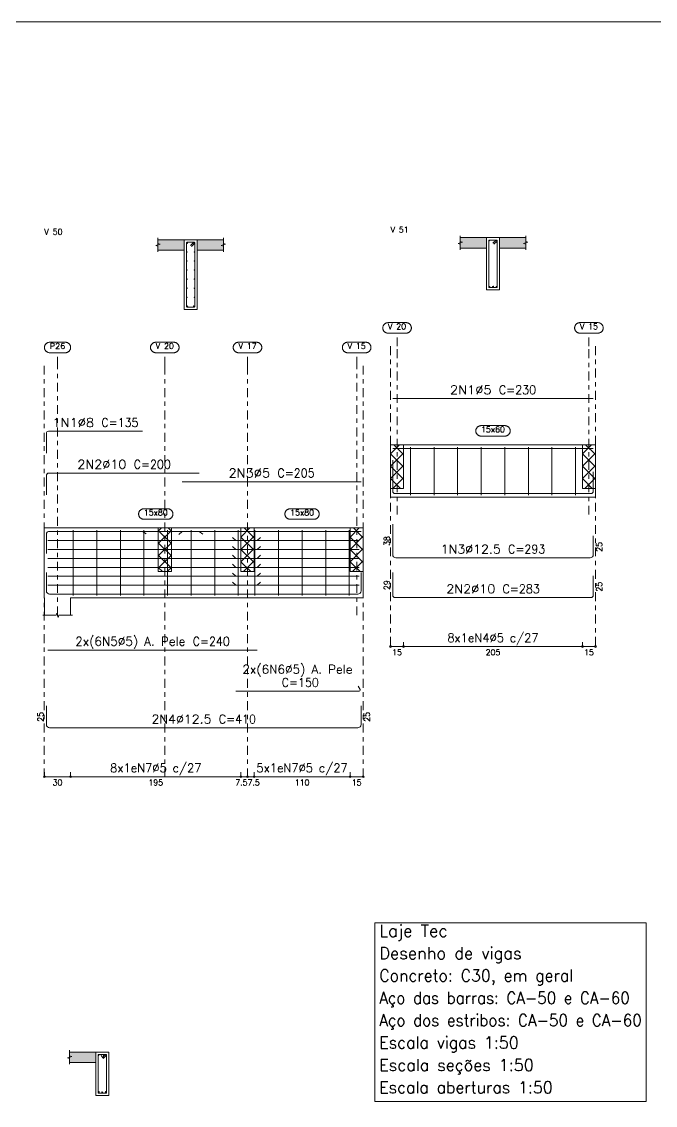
# Model space of a CAD drawing. Header units: millimetres. Extents: x 0 to 84, y 0 to 59.4.
# Drawn here: x 24.4 to 38.91, y 34.57 to 59.4 of the extents above; entities that cross this region are included whole.
import ezdxf
from ezdxf.enums import TextEntityAlignment as Align

# ---------------------------------------------------------------- set-up
doc = ezdxf.new("R2010")
doc.units = ezdxf.units.MM
doc.linetypes.add('CYPE_RAYAPUNTO', pattern=[0.4125, 0.2025, -0.105, 0, -0.105])
for name, color, linetype, lineweight in [('ARM_LONGITUDINAL_Ø10', 103, 'Continuous', 9), ('ARM_LONGITUDINAL_Ø12_5', 51, 'Continuous', 9), ('ARM_LONGITUDINAL_Ø25', 20, 'Continuous', 9), ('ARM_LONGITUDINAL_Ø5', 151, 'Continuous', 9), ('ARM_LONGITUDINAL_Ø6_3', 32, 'Continuous', 9), ('ARM_LONGITUDINAL_Ø8', 32, 'Continuous', 9), ('ARM_TRANSVERSAL_Ø5', 151, 'Continuous', 9), ('ELE_ARM_TRANS_TXT_EST', 3, 'Continuous', 9), ('ELE_CONT_NOS', 122, 'Continuous', 9), ('ELE_CONT_VIG_CONCRETO', 2, 'Continuous', 9), ('ELE_COT_COT_ANCORAGENS', 3, 'Continuous', 0), ('ELE_COT_COT_EST', 3, 'Continuous', 0), ('ELE_COT_COT_LIN_APOIOS', 2, 'CYPE_RAYAPUNTO', 0), ('ELE_COT_TEXTOS_ESTRIBOS', 122, 'Continuous', 0), ('ELE_REF_COT_LIN_AUX_COTA', 2, 'CYPE_RAYAPUNTO', 9), ('ELE_REF_NOME_PORTICO', 3, 'Continuous', 9), ('ELE_REF_REF_NOME', 3, 'Continuous', 9), ('ELE_REF_REF_REFERENCIA', 3, 'Continuous', 9), ('ELE_REF_TEXTO_REF_NOME', 3, 'Continuous', 9), ('ELE_REF_TEXTO_REF_REFERENCIA', 3, 'Continuous', 9), ('POR_ARM_LONG_ARM_TEXTOS', 3, 'Continuous', 9), ('POR_ARM_LONG_TXT_COMP', 3, 'Continuous', 9), ('QUAD_BORDA', 1, 'Continuous', 20), ('QUAD_LIMITES', 2, 'Continuous', 0), ('SEC_CONT_LAJES_CORTE', 8, 'Continuous', 9), ('SEC_CONT_VIG_CONCRETO_CORTE', 2, 'Continuous', 9), ('TAB_MED_LINHAS', 1, 'Continuous', 9), ('TAB_MED_TEXTOS', 1, 'Continuous', 9)]:
    doc.layers.add(name, color=color, linetype=linetype, lineweight=lineweight)
doc.styles.add('CYPETXT', font='', dxfattribs={"height": 0.2})
doc.styles.get('CYPETXT').set_extended_font_data('romans')

msp = doc.modelspace()

# ---------------------------------------------------------------- hatches: boundary and pattern name
at = {"layer": 'SEC_CONT_LAJES_CORTE', "true_color": 0xdad7d3}
for points in [[(27.517, 54.403), (28.117, 54.403), (28.117, 54.163), (27.517, 54.163)], [(29.017, 54.403), (28.417, 54.403), (28.417, 54.163), (29.017, 54.163)], [(34.442, 54.451), (35.042, 54.451), (35.042, 54.211), (34.442, 54.211)], [(35.942, 54.451), (35.342, 54.451), (35.342, 54.211), (35.942, 54.211)], [(25.494, 35.547), (26.094, 35.547), (26.094, 35.787), (25.494, 35.787)]]:
    msp.add_hatch(color=254, dxfattribs=at).paths.add_polyline_path(points, flags=0)

# ---------------------------------------------------------------- linework, layer by layer
at = {"layer": 'ARM_LONGITUDINAL_Ø10'}
msp.add_line((28.464, 47.715), (28.544, 47.655), dxfattribs=at)
for points in [[(24.964, 48.555), (24.964, 48.995), (24.968, 49.018), (24.981, 49.037), (25.001, 49.05), (25.024, 49.055), (28.464, 49.055)], [(37.489, 49.084), (37.489, 48.644), (37.484, 48.621), (37.471, 48.602), (37.452, 48.589), (37.429, 48.584), (32.955, 48.584), (32.932, 48.589), (32.913, 48.602), (32.9, 48.621), (32.895, 48.644), (32.895, 49.158)], [(24.964, 47.215), (24.964, 47.655), (24.968, 47.677), (24.981, 47.697), (25.001, 47.71), (25.024, 47.715), (28.464, 47.715)], [(37.489, 46.7), (37.489, 46.26), (37.484, 46.237), (37.471, 46.218), (37.452, 46.205), (37.429, 46.2), (32.955, 46.2), (32.932, 46.205), (32.913, 46.218), (32.9, 46.237), (32.895, 46.26), (32.895, 46.774)]]:
    msp.add_lwpolyline(points, dxfattribs=at)
for centre in [(28.187, 54.333), (28.347, 54.333), (35.112, 53.321), (35.272, 53.321), (26.164, 34.857), (26.324, 34.857)]:
    msp.add_circle(centre, 0.01, dxfattribs=at)
at = {"layer": 'ARM_LONGITUDINAL_Ø12_5'}
for points in [[(37.489, 49.084), (37.489, 48.659), (37.483, 48.63), (37.467, 48.606), (37.442, 48.59), (37.414, 48.584), (32.97, 48.584), (32.942, 48.59), (32.917, 48.606), (32.901, 48.63), (32.895, 48.659), (32.895, 49.353)], [(37.489, 47.613), (37.489, 47.188), (37.483, 47.159), (37.467, 47.135), (37.442, 47.119), (37.414, 47.113), (32.97, 47.113), (32.942, 47.119), (32.917, 47.135), (32.901, 47.159), (32.895, 47.188), (32.895, 47.882)], [(32.17, 46.78), (32.17, 46.354), (32.164, 46.325), (32.148, 46.3), (32.123, 46.284), (32.095, 46.279), (25.039, 46.279), (25.01, 46.284), (24.986, 46.3), (24.97, 46.325), (24.964, 46.354), (24.964, 46.779)], [(32.17, 43.718), (32.17, 43.292), (32.164, 43.263), (32.148, 43.239), (32.123, 43.222), (32.095, 43.217), (25.039, 43.217), (25.01, 43.222), (24.986, 43.239), (24.97, 43.263), (24.964, 43.292), (24.964, 43.717)]]:
    msp.add_lwpolyline(points, dxfattribs=at)
for centre in [(35.192, 53.324), (28.189, 52.875), (28.344, 52.875), (26.244, 34.86)]:
    msp.add_circle(centre, 0.0125, dxfattribs=at)
at = {"layer": 'ARM_LONGITUDINAL_Ø25'}
msp.add_circle((26.244, 35.702), 0.025, dxfattribs=at)
at = {"layer": 'ARM_LONGITUDINAL_Ø5'}
for p, q in [((28.07, 47.715), (27.999, 47.644)), ((29.3, 47.509), (29.229, 47.58)), ((29.794, 47.509), (29.865, 47.58)), ((29.3, 47.304), (29.229, 47.375)), ((29.794, 47.304), (29.865, 47.375)), ((29.3, 47.099), (29.229, 47.17)), ((29.3, 46.894), (29.229, 46.965)), ((29.794, 47.099), (29.865, 47.17)), ((29.794, 46.894), (29.865, 46.965)), ((29.3, 46.689), (29.229, 46.759)), ((29.794, 46.689), (29.865, 46.759)), ((29.3, 46.484), (29.229, 46.554)), ((29.794, 46.484), (29.865, 46.554))]:
    msp.add_line(p, q, dxfattribs=at)
for points in [[(37.489, 50.762), (32.895, 50.762)], [(37.489, 49.62), (32.895, 49.62)], [(32.17, 48.857), (28.07, 48.857)], [(32.17, 47.715), (28.07, 47.715)], [(24.994, 47.509), (29.794, 47.509)], [(29.3, 47.509), (32.129, 47.509)], [(24.994, 47.304), (29.794, 47.304)], [(29.3, 47.304), (32.129, 47.304)], [(24.994, 47.099), (29.794, 47.099)], [(29.3, 47.099), (32.129, 47.099)], [(24.994, 46.894), (29.794, 46.894)], [(29.3, 46.894), (32.129, 46.894)], [(24.994, 46.689), (29.794, 46.689)], [(24.994, 46.484), (29.794, 46.484)], [(29.3, 46.689), (32.129, 46.689)], [(29.3, 46.484), (32.129, 46.484)], [(24.994, 44.999), (29.794, 44.999)], [(29.3, 44.058), (32.129, 44.058), (32.14, 44.067), (32.147, 44.079), (32.15, 44.093), (32.105, 44.171)]]:
    msp.add_lwpolyline(points, dxfattribs=at)
for centre in [(35.107, 54.386), (35.277, 54.386), (28.187, 54.318), (28.347, 54.318), (28.182, 54.124), (28.182, 53.916), (28.352, 54.124), (28.352, 53.916), (28.182, 53.708), (28.352, 53.708), (28.182, 53.5), (28.352, 53.5), (28.182, 53.292), (28.352, 53.292), (28.182, 53.083), (28.352, 53.083), (26.16, 35.709), (26.328, 35.709)]:
    msp.add_circle(centre, 0.005, dxfattribs=at)
at = {"layer": 'ARM_LONGITUDINAL_Ø6_3'}
for centre in [(26.16, 35.721), (26.328, 35.721)]:
    msp.add_circle(centre, 0.0063, dxfattribs=at)
at = {"layer": 'ARM_LONGITUDINAL_Ø8'}
msp.add_line((27.164, 47.715), (27.248, 47.661), dxfattribs=at)
for points in [[(24.964, 49.513), (24.964, 49.965), (24.968, 49.984), (24.978, 49.999), (24.993, 50.01), (25.012, 50.013), (27.164, 50.013)], [(24.964, 47.215), (24.964, 47.667), (24.968, 47.685), (24.978, 47.7), (24.993, 47.711), (25.012, 47.715), (27.164, 47.715)]]:
    msp.add_lwpolyline(points, dxfattribs=at)
for centre in [(26.164, 34.875), (26.324, 34.875)]:
    msp.add_circle(centre, 0.008, dxfattribs=at)
at = {"layer": 'ARM_TRANSVERSAL_Ø5'}
for p, q in [((33.302, 49.652), (33.302, 48.552)), ((33.842, 49.652), (33.842, 48.552)), ((34.382, 49.652), (34.382, 48.552)), ((34.922, 49.652), (34.922, 48.552)), ((35.462, 49.652), (35.462, 48.552)), ((36.002, 49.652), (36.002, 48.552)), ((36.542, 49.652), (36.542, 48.552)), ((37.082, 49.652), (37.082, 48.552)), ((25.579, 47.747), (25.579, 46.247)), ((26.119, 47.747), (26.119, 46.247)), ((26.659, 47.747), (26.659, 46.247)), ((27.199, 47.747), (27.199, 46.247)), ((27.739, 47.747), (27.739, 46.247)), ((28.279, 47.747), (28.279, 46.247)), ((28.819, 47.747), (28.819, 46.247)), ((29.359, 47.747), (29.359, 46.247)), ((29.74, 47.747), (29.74, 46.247)), ((30.28, 47.747), (30.28, 46.247)), ((30.82, 47.747), (30.82, 46.247)), ((31.36, 47.747), (31.36, 46.247)), ((31.9, 47.747), (31.9, 46.247))]:
    msp.add_line(p, q, dxfattribs=at)
for points in [[(35.212, 54.3), (35.284, 54.373), (35.285, 54.375), (35.286, 54.377), (35.287, 54.379), (35.287, 54.381), (35.287, 54.384), (35.286, 54.387), (35.284, 54.39), (35.283, 54.392), (35.28, 54.394), (35.278, 54.395), (35.275, 54.396), (35.272, 54.396), (35.112, 54.396), (35.106, 54.395), (35.101, 54.392), (35.098, 54.387), (35.097, 54.381), (35.097, 53.321), (35.098, 53.316), (35.101, 53.311), (35.106, 53.307), (35.112, 53.306), (35.272, 53.306), (35.278, 53.307), (35.283, 53.311), (35.286, 53.316), (35.287, 53.321), (35.287, 54.381), (35.287, 54.384), (35.286, 54.387), (35.284, 54.39), (35.283, 54.392), (35.28, 54.394), (35.278, 54.395), (35.275, 54.396), (35.272, 54.396), (35.269, 54.396), (35.266, 54.395), (35.264, 54.394), (35.261, 54.392), (35.191, 54.321)], [(28.286, 54.247), (28.357, 54.318), (28.359, 54.32), (28.36, 54.323), (28.361, 54.327), (28.362, 54.33), (28.361, 54.334), (28.36, 54.337), (28.359, 54.34), (28.357, 54.343), (28.354, 54.345), (28.351, 54.346), (28.348, 54.347), (28.344, 54.348), (28.189, 54.348), (28.183, 54.346), (28.177, 54.343), (28.173, 54.337), (28.172, 54.33), (28.172, 52.875), (28.173, 52.868), (28.177, 52.863), (28.183, 52.859), (28.189, 52.858), (28.344, 52.858), (28.351, 52.859), (28.357, 52.863), (28.36, 52.868), (28.362, 52.875), (28.362, 54.33), (28.361, 54.334), (28.36, 54.337), (28.359, 54.34), (28.357, 54.343), (28.354, 54.345), (28.351, 54.346), (28.348, 54.347), (28.344, 54.348), (28.341, 54.347), (28.338, 54.346), (28.335, 54.345), (28.332, 54.343), (28.261, 54.272)], [(26.264, 35.636), (26.335, 35.706), (26.337, 35.709), (26.338, 35.711), (26.339, 35.714), (26.339, 35.717), (26.339, 35.72), (26.338, 35.723), (26.337, 35.725), (26.335, 35.728), (26.332, 35.73), (26.33, 35.731), (26.327, 35.732), (26.324, 35.732), (26.164, 35.732), (26.158, 35.731), (26.153, 35.728), (26.15, 35.723), (26.149, 35.717), (26.149, 34.857), (26.15, 34.851), (26.153, 34.846), (26.158, 34.843), (26.164, 34.842), (26.324, 34.842), (26.33, 34.843), (26.335, 34.846), (26.338, 34.851), (26.339, 34.857), (26.339, 35.717), (26.339, 35.72), (26.338, 35.723), (26.337, 35.725), (26.335, 35.728), (26.332, 35.73), (26.33, 35.731), (26.327, 35.732), (26.324, 35.732), (26.322, 35.732), (26.319, 35.731), (26.317, 35.73), (26.315, 35.729), (26.313, 35.728), (26.243, 35.657)]]:
    msp.add_lwpolyline(points, dxfattribs=at)
at = {"layer": 'ELE_CONT_NOS'}
for p, q in [((32.845, 49.702), (32.845, 48.502)), ((37.539, 49.702), (37.539, 48.502)), ((29.419, 47.797), (29.419, 47.797)), ((29.72, 47.797), (29.72, 47.797)), ((32.22, 47.797), (32.22, 46.197)), ((24.919, 46.197), (24.919, 45.797)), ((25.519, 46.197), (25.519, 45.797)), ((29.419, 46.197), (29.419, 46.197)), ((29.72, 46.197), (29.72, 46.197))]:
    msp.add_line(p, q, dxfattribs=at)
at = {"layer": 'ELE_CONT_NOS', "lineweight": 0}
for p, q in [((32.845, 49.495), (33.052, 49.702)), ((33.145, 49.478), (32.921, 49.702)), ((37.239, 49.495), (37.446, 49.702)), ((37.539, 49.478), (37.314, 49.702)), ((32.845, 49.212), (33.145, 49.512)), ((33.145, 49.195), (32.845, 49.495)), ((37.239, 49.212), (37.539, 49.512)), ((37.539, 49.195), (37.239, 49.495)), ((32.845, 48.929), (33.145, 49.229)), ((33.145, 48.912), (32.845, 49.212)), ((37.239, 48.929), (37.539, 49.229)), ((37.539, 48.912), (37.239, 49.212)), ((33.072, 48.702), (32.845, 48.929)), ((32.901, 48.702), (33.145, 48.946)), ((37.466, 48.702), (37.239, 48.929)), ((37.294, 48.702), (37.539, 48.946)), ((27.526, 47.722), (27.6, 47.797)), ((27.526, 47.439), (27.826, 47.739)), ((27.826, 47.439), (27.526, 47.739)), ((27.826, 47.722), (27.752, 47.797)), ((29.419, 47.589), (29.626, 47.797)), ((29.719, 47.572), (29.495, 47.797)), ((31.92, 47.589), (32.127, 47.797)), ((32.22, 47.572), (31.995, 47.797)), ((27.526, 47.157), (27.826, 47.457)), ((27.826, 47.157), (27.526, 47.457)), ((29.419, 47.307), (29.719, 47.607)), ((29.719, 47.289), (29.419, 47.589)), ((31.92, 47.307), (32.22, 47.607)), ((32.22, 47.289), (31.92, 47.589)), ((29.419, 47.024), (29.719, 47.324)), ((29.719, 47.007), (29.419, 47.307)), ((31.92, 47.024), (32.22, 47.324)), ((32.22, 47.007), (31.92, 47.307)), ((27.526, 46.874), (27.826, 47.174)), ((27.826, 46.874), (27.526, 47.174)), ((29.647, 46.797), (29.419, 47.024)), ((29.475, 46.797), (29.719, 47.041)), ((32.147, 46.797), (31.92, 47.024)), ((31.975, 46.797), (32.22, 47.041)), ((27.62, 46.797), (27.526, 46.891)), ((27.732, 46.797), (27.826, 46.891))]:
    msp.add_line(p, q, dxfattribs=at)
at = {"layer": 'ELE_CONT_NOS'}
for points in [[(32.845, 49.702), (33.145, 49.702)], [(37.239, 49.702), (37.539, 49.702)], [(32.845, 48.502), (33.145, 48.502)], [(37.239, 48.502), (37.539, 48.502)], [(25.519, 47.797), (24.919, 47.797), (24.914, 47.797), (24.914, 46.197), (24.919, 46.197)], [(29.419, 47.797), (29.72, 47.797)], [(31.92, 47.797), (32.22, 47.797)], [(29.419, 46.197), (29.72, 46.197)], [(31.92, 46.197), (32.22, 46.197)], [(24.879, 45.797), (25.189, 45.797), (25.204, 45.847), (25.234, 45.747), (25.249, 45.797), (25.559, 45.797)]]:
    msp.add_lwpolyline(points, dxfattribs=at)
at = {"layer": 'ELE_CONT_NOS', "lineweight": 0}
for points in [[(32.845, 49.702), (32.845, 48.702), (33.145, 48.702), (33.145, 49.702), (32.845, 49.702)], [(37.239, 49.702), (37.239, 48.702), (37.539, 48.702), (37.539, 49.702), (37.239, 49.702)], [(27.526, 47.797), (27.526, 46.797), (27.826, 46.797), (27.826, 47.797), (27.526, 47.797)], [(29.419, 47.797), (29.419, 46.797), (29.719, 46.797), (29.719, 47.797), (29.419, 47.797)], [(31.92, 47.797), (31.92, 46.797), (32.22, 46.797), (32.22, 47.797), (31.92, 47.797)]]:
    msp.add_lwpolyline(points, close=True, dxfattribs=at)
at = {"layer": 'ELE_CONT_VIG_CONCRETO'}
for p, q in [((33.145, 49.702), (37.239, 49.702)), ((33.145, 48.502), (37.239, 48.502)), ((25.519, 47.797), (27.676, 47.797)), ((27.676, 47.797), (29.419, 47.797)), ((29.72, 47.797), (31.92, 47.797)), ((25.519, 46.197), (27.676, 46.197)), ((27.676, 46.197), (29.419, 46.197)), ((29.72, 46.197), (31.92, 46.197))]:
    msp.add_line(p, q, dxfattribs=at)
at = {"layer": 'ELE_COT_COT_EST'}
for p, q in [((32.845, 45.08), (32.845, 45.18)), ((33.145, 45.08), (33.145, 45.18)), ((37.239, 45.08), (37.239, 45.18)), ((24.919, 42.097), (24.919, 42.197)), ((25.519, 42.097), (25.519, 42.197)), ((29.419, 42.097), (29.419, 42.197)), ((29.57, 42.097), (29.57, 42.197)), ((29.72, 42.097), (29.72, 42.197)), ((31.92, 42.097), (31.92, 42.197))]:
    msp.add_line(p, q, dxfattribs=at)
for points in [[(32.845, 45.08), (33.145, 45.08), (33.145, 45.18)], [(33.145, 45.08), (37.239, 45.08), (37.239, 45.18)], [(37.239, 45.08), (37.539, 45.08), (37.539, 45.18)], [(24.919, 42.097), (25.519, 42.097), (25.519, 42.197)], [(25.519, 42.097), (29.419, 42.097), (29.419, 42.197)], [(29.419, 42.097), (29.57, 42.097), (29.57, 42.197)], [(29.57, 42.097), (29.72, 42.097), (29.72, 42.197)], [(29.72, 42.097), (31.92, 42.097), (31.92, 42.197)], [(31.92, 42.097), (32.22, 42.097), (32.22, 42.197)]]:
    msp.add_lwpolyline(points, dxfattribs=at)
for centre in [(32.845, 45.08), (33.145, 45.08), (33.145, 45.08), (37.239, 45.08), (37.239, 45.08), (37.539, 45.08), (24.919, 42.097), (25.519, 42.097), (25.519, 42.097), (29.419, 42.097), (29.419, 42.097), (29.57, 42.097), (29.57, 42.097), (29.72, 42.097), (29.72, 42.097), (31.92, 42.097), (31.92, 42.097), (32.22, 42.097)]:
    msp.add_circle(centre, 0.02, dxfattribs=at)
at = {"layer": 'ELE_COT_COT_LIN_APOIOS'}
for p, q in [((32.845, 51.962), (32.845, 45.08)), ((37.539, 51.962), (37.539, 45.08)), ((24.914, 51.513), (24.914, 42.097)), ((24.914, 51.513), (24.914, 42.097)), ((27.676, 51.513), (27.676, 42.097)), ((29.57, 51.513), (29.57, 42.097)), ((29.57, 51.513), (29.57, 42.097)), ((32.22, 51.513), (32.22, 42.097))]:
    msp.add_line(p, q, dxfattribs=at)
at = {"layer": 'ELE_REF_COT_LIN_AUX_COTA'}
for p, q in [((32.995, 51.962), (32.995, 52.262)), ((37.389, 51.962), (37.389, 52.262)), ((32.995, 48.102), (32.995, 51.962)), ((37.389, 48.102), (37.389, 51.962)), ((25.219, 51.513), (25.219, 51.813)), ((27.676, 51.513), (27.676, 51.813)), ((29.57, 51.513), (29.57, 51.813)), ((32.07, 51.513), (32.07, 51.813)), ((25.219, 45.797), (25.219, 51.513)), ((32.07, 45.797), (32.07, 51.513))]:
    msp.add_line(p, q, dxfattribs=at)
at = {"layer": 'ELE_REF_REF_NOME'}
for points in [[(35.465, 50.142), (35.473, 50.142), (35.481, 50.141), (35.489, 50.14), (35.497, 50.138), (35.504, 50.135), (35.512, 50.132), (35.519, 50.129), (35.526, 50.125), (35.533, 50.121), (35.539, 50.116), (35.545, 50.111), (35.551, 50.105), (35.557, 50.099), (35.562, 50.093), (35.566, 50.087), (35.57, 50.08), (35.574, 50.073), (35.577, 50.065), (35.58, 50.058), (35.582, 50.05), (35.583, 50.042), (35.584, 50.034), (35.585, 50.026), (35.585, 50.018), (35.584, 50.01), (35.583, 50.002), (35.582, 49.994), (35.58, 49.986), (35.577, 49.979), (35.574, 49.971), (35.57, 49.964), (35.566, 49.957), (35.562, 49.951), (35.557, 49.945), (35.551, 49.939), (35.545, 49.933), (35.539, 49.928), (35.533, 49.923), (35.526, 49.919), (35.519, 49.915), (35.512, 49.912), (35.504, 49.909), (35.497, 49.906), (35.489, 49.904), (35.481, 49.903), (35.473, 49.902), (35.465, 49.902), (34.919, 49.902), (34.911, 49.902), (34.903, 49.903), (34.895, 49.904), (34.887, 49.906), (34.88, 49.909), (34.872, 49.912), (34.865, 49.915), (34.858, 49.919), (34.851, 49.923), (34.845, 49.928), (34.838, 49.933), (34.833, 49.939), (34.827, 49.945), (34.822, 49.951), (34.818, 49.957), (34.814, 49.964), (34.81, 49.971), (34.807, 49.979), (34.804, 49.986), (34.802, 49.994), (34.801, 50.002), (34.8, 50.01), (34.799, 50.018), (34.799, 50.026), (34.8, 50.034), (34.801, 50.042), (34.802, 50.05), (34.804, 50.058), (34.807, 50.065), (34.81, 50.073), (34.814, 50.08), (34.818, 50.087), (34.822, 50.093), (34.827, 50.099), (34.833, 50.105), (34.838, 50.111), (34.845, 50.116), (34.851, 50.121), (34.858, 50.125), (34.865, 50.129), (34.872, 50.132), (34.88, 50.135), (34.887, 50.138), (34.895, 50.14), (34.903, 50.141), (34.911, 50.142), (34.919, 50.142), (35.465, 50.142)], [(27.742, 48.237), (27.75, 48.236), (27.758, 48.235), (27.766, 48.234), (27.774, 48.232), (27.782, 48.23), (27.789, 48.227), (27.796, 48.224), (27.804, 48.22), (27.81, 48.215), (27.817, 48.211), (27.823, 48.206), (27.829, 48.2), (27.834, 48.194), (27.839, 48.188), (27.844, 48.181), (27.848, 48.174), (27.851, 48.167), (27.854, 48.16), (27.857, 48.152), (27.859, 48.144), (27.861, 48.136), (27.862, 48.129), (27.862, 48.121), (27.862, 48.112), (27.862, 48.104), (27.861, 48.097), (27.859, 48.089), (27.857, 48.081), (27.854, 48.073), (27.851, 48.066), (27.848, 48.059), (27.844, 48.052), (27.839, 48.045), (27.834, 48.039), (27.829, 48.033), (27.823, 48.028), (27.817, 48.022), (27.81, 48.018), (27.804, 48.013), (27.796, 48.009), (27.789, 48.006), (27.782, 48.003), (27.774, 48.001), (27.766, 47.999), (27.758, 47.998), (27.75, 47.997), (27.742, 47.997), (27.196, 47.997), (27.188, 47.997), (27.18, 47.998), (27.172, 47.999), (27.165, 48.001), (27.157, 48.003), (27.15, 48.006), (27.142, 48.009), (27.135, 48.013), (27.128, 48.018), (27.122, 48.022), (27.116, 48.028), (27.11, 48.033), (27.105, 48.039), (27.1, 48.045), (27.095, 48.052), (27.091, 48.059), (27.088, 48.066), (27.084, 48.073), (27.082, 48.081), (27.08, 48.089), (27.078, 48.097), (27.077, 48.104), (27.076, 48.112), (27.076, 48.121), (27.077, 48.129), (27.078, 48.136), (27.08, 48.144), (27.082, 48.152), (27.084, 48.16), (27.088, 48.167), (27.091, 48.174), (27.095, 48.181), (27.1, 48.188), (27.105, 48.194), (27.11, 48.2), (27.116, 48.206), (27.122, 48.211), (27.128, 48.215), (27.135, 48.22), (27.142, 48.224), (27.15, 48.227), (27.157, 48.23), (27.165, 48.232), (27.172, 48.234), (27.18, 48.235), (27.188, 48.236), (27.196, 48.237), (27.742, 48.237)], [(31.093, 48.237), (31.101, 48.236), (31.109, 48.235), (31.117, 48.234), (31.124, 48.232), (31.132, 48.23), (31.14, 48.227), (31.147, 48.224), (31.154, 48.22), (31.161, 48.215), (31.167, 48.211), (31.173, 48.206), (31.179, 48.2), (31.184, 48.194), (31.189, 48.188), (31.194, 48.181), (31.198, 48.174), (31.202, 48.167), (31.205, 48.16), (31.207, 48.152), (31.209, 48.144), (31.211, 48.136), (31.212, 48.129), (31.213, 48.121), (31.213, 48.112), (31.212, 48.104), (31.211, 48.097), (31.209, 48.089), (31.207, 48.081), (31.205, 48.073), (31.202, 48.066), (31.198, 48.059), (31.194, 48.052), (31.189, 48.045), (31.184, 48.039), (31.179, 48.033), (31.173, 48.028), (31.167, 48.022), (31.161, 48.018), (31.154, 48.013), (31.147, 48.009), (31.14, 48.006), (31.132, 48.003), (31.124, 48.001), (31.117, 47.999), (31.109, 47.998), (31.101, 47.997), (31.093, 47.997), (30.547, 47.997), (30.539, 47.997), (30.531, 47.998), (30.523, 47.999), (30.515, 48.001), (30.507, 48.003), (30.5, 48.006), (30.493, 48.009), (30.486, 48.013), (30.479, 48.018), (30.472, 48.022), (30.466, 48.028), (30.46, 48.033), (30.455, 48.039), (30.45, 48.045), (30.446, 48.052), (30.441, 48.059), (30.438, 48.066), (30.435, 48.073), (30.432, 48.081), (30.43, 48.089), (30.428, 48.097), (30.427, 48.104), (30.427, 48.112), (30.427, 48.121), (30.427, 48.129), (30.428, 48.136), (30.43, 48.144), (30.432, 48.152), (30.435, 48.16), (30.438, 48.167), (30.441, 48.174), (30.446, 48.181), (30.45, 48.188), (30.455, 48.194), (30.46, 48.2), (30.466, 48.206), (30.472, 48.211), (30.479, 48.215), (30.486, 48.22), (30.493, 48.224), (30.5, 48.227), (30.507, 48.23), (30.515, 48.232), (30.523, 48.234), (30.531, 48.235), (30.539, 48.236), (30.547, 48.237), (31.093, 48.237)]]:
    msp.add_lwpolyline(points, close=True, dxfattribs=at)
at = {"layer": 'ELE_REF_REF_REFERENCIA'}
for points in [[(33.202, 52.502), (33.21, 52.502), (33.218, 52.501), (33.226, 52.5), (33.234, 52.498), (33.242, 52.495), (33.249, 52.492), (33.256, 52.489), (33.263, 52.485), (33.27, 52.481), (33.277, 52.476), (33.283, 52.471), (33.288, 52.465), (33.294, 52.459), (33.299, 52.453), (33.303, 52.447), (33.307, 52.44), (33.311, 52.433), (33.314, 52.425), (33.317, 52.418), (33.319, 52.41), (33.321, 52.402), (33.322, 52.394), (33.322, 52.386), (33.322, 52.378), (33.322, 52.37), (33.321, 52.362), (33.319, 52.354), (33.317, 52.346), (33.314, 52.339), (33.311, 52.331), (33.307, 52.324), (33.303, 52.317), (33.299, 52.311), (33.294, 52.305), (33.288, 52.299), (33.283, 52.293), (33.277, 52.288), (33.27, 52.283), (33.263, 52.279), (33.256, 52.275), (33.249, 52.272), (33.242, 52.269), (33.234, 52.266), (33.226, 52.264), (33.218, 52.263), (33.21, 52.262), (33.202, 52.262), (32.788, 52.262), (32.78, 52.262), (32.772, 52.263), (32.764, 52.264), (32.757, 52.266), (32.749, 52.269), (32.741, 52.272), (32.734, 52.275), (32.727, 52.279), (32.72, 52.283), (32.714, 52.288), (32.708, 52.293), (32.702, 52.299), (32.697, 52.305), (32.692, 52.311), (32.687, 52.317), (32.683, 52.324), (32.679, 52.331), (32.676, 52.339), (32.674, 52.346), (32.671, 52.354), (32.67, 52.362), (32.669, 52.37), (32.668, 52.378), (32.668, 52.386), (32.669, 52.394), (32.67, 52.402), (32.671, 52.41), (32.674, 52.418), (32.676, 52.425), (32.679, 52.433), (32.683, 52.44), (32.687, 52.447), (32.692, 52.453), (32.697, 52.459), (32.702, 52.465), (32.708, 52.471), (32.714, 52.476), (32.72, 52.481), (32.727, 52.485), (32.734, 52.489), (32.741, 52.492), (32.749, 52.495), (32.757, 52.498), (32.764, 52.5), (32.772, 52.501), (32.78, 52.502), (32.788, 52.502), (33.202, 52.502)], [(37.596, 52.502), (37.604, 52.502), (37.612, 52.501), (37.619, 52.5), (37.627, 52.498), (37.635, 52.495), (37.642, 52.492), (37.65, 52.489), (37.657, 52.485), (37.664, 52.481), (37.67, 52.476), (37.676, 52.471), (37.682, 52.465), (37.687, 52.459), (37.692, 52.453), (37.697, 52.447), (37.701, 52.44), (37.704, 52.433), (37.708, 52.425), (37.71, 52.418), (37.712, 52.41), (37.714, 52.402), (37.715, 52.394), (37.716, 52.386), (37.716, 52.378), (37.715, 52.37), (37.714, 52.362), (37.712, 52.354), (37.71, 52.346), (37.708, 52.339), (37.704, 52.331), (37.701, 52.324), (37.697, 52.317), (37.692, 52.311), (37.687, 52.305), (37.682, 52.299), (37.676, 52.293), (37.67, 52.288), (37.664, 52.283), (37.657, 52.279), (37.65, 52.275), (37.642, 52.272), (37.635, 52.269), (37.627, 52.266), (37.619, 52.264), (37.612, 52.263), (37.604, 52.262), (37.596, 52.262), (37.182, 52.262), (37.174, 52.262), (37.166, 52.263), (37.158, 52.264), (37.15, 52.266), (37.142, 52.269), (37.135, 52.272), (37.127, 52.275), (37.12, 52.279), (37.114, 52.283), (37.107, 52.288), (37.101, 52.293), (37.095, 52.299), (37.09, 52.305), (37.085, 52.311), (37.08, 52.317), (37.076, 52.324), (37.073, 52.331), (37.07, 52.339), (37.067, 52.346), (37.065, 52.354), (37.063, 52.362), (37.062, 52.37), (37.062, 52.378), (37.062, 52.386), (37.062, 52.394), (37.063, 52.402), (37.065, 52.41), (37.067, 52.418), (37.07, 52.425), (37.073, 52.433), (37.076, 52.44), (37.08, 52.447), (37.085, 52.453), (37.09, 52.459), (37.095, 52.465), (37.101, 52.471), (37.107, 52.476), (37.114, 52.481), (37.12, 52.485), (37.127, 52.489), (37.135, 52.492), (37.142, 52.495), (37.15, 52.498), (37.158, 52.5), (37.166, 52.501), (37.174, 52.502), (37.182, 52.502), (37.596, 52.502)], [(25.398, 52.053), (25.406, 52.053), (25.414, 52.052), (25.422, 52.051), (25.43, 52.049), (25.438, 52.047), (25.445, 52.044), (25.452, 52.04), (25.46, 52.037), (25.466, 52.032), (25.473, 52.028), (25.479, 52.022), (25.485, 52.017), (25.49, 52.011), (25.495, 52.005), (25.5, 51.998), (25.504, 51.991), (25.507, 51.984), (25.51, 51.976), (25.513, 51.969), (25.515, 51.961), (25.517, 51.953), (25.518, 51.945), (25.518, 51.937), (25.518, 51.929), (25.518, 51.921), (25.517, 51.913), (25.515, 51.906), (25.513, 51.898), (25.51, 51.89), (25.507, 51.883), (25.504, 51.876), (25.5, 51.869), (25.495, 51.862), (25.49, 51.856), (25.485, 51.85), (25.479, 51.844), (25.473, 51.839), (25.466, 51.834), (25.46, 51.83), (25.452, 51.826), (25.445, 51.823), (25.438, 51.82), (25.43, 51.818), (25.422, 51.816), (25.414, 51.814), (25.406, 51.814), (25.398, 51.813), (25.04, 51.813), (25.032, 51.814), (25.024, 51.814), (25.016, 51.816), (25.009, 51.818), (25.001, 51.82), (24.994, 51.823), (24.986, 51.826), (24.979, 51.83), (24.972, 51.834), (24.966, 51.839), (24.96, 51.844), (24.954, 51.85), (24.949, 51.856), (24.944, 51.862), (24.939, 51.869), (24.935, 51.876), (24.932, 51.883), (24.928, 51.89), (24.926, 51.898), (24.924, 51.906), (24.922, 51.913), (24.921, 51.921), (24.92, 51.929), (24.92, 51.937), (24.921, 51.945), (24.922, 51.953), (24.924, 51.961), (24.926, 51.969), (24.928, 51.976), (24.932, 51.984), (24.935, 51.991), (24.939, 51.998), (24.944, 52.005), (24.949, 52.011), (24.954, 52.017), (24.96, 52.022), (24.966, 52.028), (24.972, 52.032), (24.979, 52.037), (24.986, 52.04), (24.994, 52.044), (25.001, 52.047), (25.009, 52.049), (25.016, 52.051), (25.024, 52.052), (25.032, 52.053), (25.04, 52.053), (25.398, 52.053)], [(27.883, 52.053), (27.891, 52.053), (27.899, 52.052), (27.907, 52.051), (27.915, 52.049), (27.922, 52.047), (27.93, 52.044), (27.937, 52.04), (27.944, 52.037), (27.951, 52.032), (27.957, 52.028), (27.964, 52.022), (27.969, 52.017), (27.975, 52.011), (27.98, 52.005), (27.984, 51.998), (27.988, 51.991), (27.992, 51.984), (27.995, 51.976), (27.998, 51.969), (28, 51.961), (28.001, 51.953), (28.002, 51.945), (28.003, 51.937), (28.003, 51.929), (28.002, 51.921), (28.001, 51.913), (28, 51.906), (27.998, 51.898), (27.995, 51.89), (27.992, 51.883), (27.988, 51.876), (27.984, 51.869), (27.98, 51.862), (27.975, 51.856), (27.969, 51.85), (27.964, 51.844), (27.957, 51.839), (27.951, 51.834), (27.944, 51.83), (27.937, 51.826), (27.93, 51.823), (27.922, 51.82), (27.915, 51.818), (27.907, 51.816), (27.899, 51.814), (27.891, 51.814), (27.883, 51.813), (27.469, 51.813), (27.461, 51.814), (27.453, 51.814), (27.445, 51.816), (27.437, 51.818), (27.43, 51.82), (27.422, 51.823), (27.415, 51.826), (27.408, 51.83), (27.401, 51.834), (27.395, 51.839), (27.389, 51.844), (27.383, 51.85), (27.377, 51.856), (27.372, 51.862), (27.368, 51.869), (27.364, 51.876), (27.36, 51.883), (27.357, 51.89), (27.354, 51.898), (27.352, 51.906), (27.351, 51.913), (27.35, 51.921), (27.349, 51.929), (27.349, 51.937), (27.35, 51.945), (27.351, 51.953), (27.352, 51.961), (27.354, 51.969), (27.357, 51.976), (27.36, 51.984), (27.364, 51.991), (27.368, 51.998), (27.372, 52.005), (27.377, 52.011), (27.383, 52.017), (27.389, 52.022), (27.395, 52.028), (27.401, 52.032), (27.408, 52.037), (27.415, 52.04), (27.422, 52.044), (27.43, 52.047), (27.437, 52.049), (27.445, 52.051), (27.453, 52.052), (27.461, 52.053), (27.469, 52.053), (27.883, 52.053)], [(29.777, 52.053), (29.785, 52.053), (29.793, 52.052), (29.8, 52.051), (29.808, 52.049), (29.816, 52.047), (29.823, 52.044), (29.831, 52.04), (29.838, 52.037), (29.844, 52.032), (29.851, 52.028), (29.857, 52.022), (29.863, 52.017), (29.868, 52.011), (29.873, 52.005), (29.878, 51.998), (29.882, 51.991), (29.885, 51.984), (29.889, 51.976), (29.891, 51.969), (29.893, 51.961), (29.895, 51.953), (29.896, 51.945), (29.896, 51.937), (29.896, 51.929), (29.896, 51.921), (29.895, 51.913), (29.893, 51.906), (29.891, 51.898), (29.889, 51.89), (29.885, 51.883), (29.882, 51.876), (29.878, 51.869), (29.873, 51.862), (29.868, 51.856), (29.863, 51.85), (29.857, 51.844), (29.851, 51.839), (29.844, 51.834), (29.838, 51.83), (29.831, 51.826), (29.823, 51.823), (29.816, 51.82), (29.808, 51.818), (29.8, 51.816), (29.793, 51.814), (29.785, 51.814), (29.777, 51.813), (29.363, 51.813), (29.355, 51.814), (29.347, 51.814), (29.339, 51.816), (29.331, 51.818), (29.323, 51.82), (29.316, 51.823), (29.308, 51.826), (29.301, 51.83), (29.295, 51.834), (29.288, 51.839), (29.282, 51.844), (29.276, 51.85), (29.271, 51.856), (29.266, 51.862), (29.261, 51.869), (29.257, 51.876), (29.254, 51.883), (29.251, 51.89), (29.248, 51.898), (29.246, 51.906), (29.244, 51.913), (29.243, 51.921), (29.243, 51.929), (29.243, 51.937), (29.243, 51.945), (29.244, 51.953), (29.246, 51.961), (29.248, 51.969), (29.251, 51.976), (29.254, 51.984), (29.257, 51.991), (29.261, 51.998), (29.266, 52.005), (29.271, 52.011), (29.276, 52.017), (29.282, 52.022), (29.288, 52.028), (29.295, 52.032), (29.301, 52.037), (29.308, 52.04), (29.316, 52.044), (29.323, 52.047), (29.331, 52.049), (29.339, 52.051), (29.347, 52.052), (29.355, 52.053), (29.363, 52.053), (29.777, 52.053)], [(32.277, 52.053), (32.285, 52.053), (32.293, 52.052), (32.301, 52.051), (32.308, 52.049), (32.316, 52.047), (32.324, 52.044), (32.331, 52.04), (32.338, 52.037), (32.345, 52.032), (32.351, 52.028), (32.357, 52.022), (32.363, 52.017), (32.368, 52.011), (32.373, 52.005), (32.378, 51.998), (32.382, 51.991), (32.386, 51.984), (32.389, 51.976), (32.391, 51.969), (32.393, 51.961), (32.395, 51.953), (32.396, 51.945), (32.397, 51.937), (32.397, 51.929), (32.396, 51.921), (32.395, 51.913), (32.393, 51.906), (32.391, 51.898), (32.389, 51.89), (32.386, 51.883), (32.382, 51.876), (32.378, 51.869), (32.373, 51.862), (32.368, 51.856), (32.363, 51.85), (32.357, 51.844), (32.351, 51.839), (32.345, 51.834), (32.338, 51.83), (32.331, 51.826), (32.324, 51.823), (32.316, 51.82), (32.308, 51.818), (32.301, 51.816), (32.293, 51.814), (32.285, 51.814), (32.277, 51.813), (31.863, 51.813), (31.855, 51.814), (31.847, 51.814), (31.839, 51.816), (31.831, 51.818), (31.823, 51.82), (31.816, 51.823), (31.809, 51.826), (31.802, 51.83), (31.795, 51.834), (31.788, 51.839), (31.782, 51.844), (31.776, 51.85), (31.771, 51.856), (31.766, 51.862), (31.762, 51.869), (31.757, 51.876), (31.754, 51.883), (31.751, 51.89), (31.748, 51.898), (31.746, 51.906), (31.744, 51.913), (31.743, 51.921), (31.743, 51.929), (31.743, 51.937), (31.743, 51.945), (31.744, 51.953), (31.746, 51.961), (31.748, 51.969), (31.751, 51.976), (31.754, 51.984), (31.757, 51.991), (31.762, 51.998), (31.766, 52.005), (31.771, 52.011), (31.776, 52.017), (31.782, 52.022), (31.788, 52.028), (31.795, 52.032), (31.802, 52.037), (31.809, 52.04), (31.816, 52.044), (31.823, 52.047), (31.831, 52.049), (31.839, 52.051), (31.847, 52.052), (31.855, 52.053), (31.863, 52.053), (32.277, 52.053)]]:
    msp.add_lwpolyline(points, close=True, dxfattribs=at)
at = {"layer": 'QUAD_BORDA'}
msp.add_lwpolyline([(0, 0), (84, 0), (84, 59.4), (0, 59.4), (0, 0)], close=True, dxfattribs=at)
at = {"layer": 'QUAD_LIMITES'}
msp.add_lwpolyline([(0, 0), (84, 0), (84, 59.4), (0, 59.4), (0, 0)], close=True, dxfattribs=at)
at = {"layer": 'SEC_CONT_LAJES_CORTE'}
for points in [[(27.517, 54.443), (27.517, 54.313), (27.567, 54.298), (27.467, 54.268), (27.517, 54.253), (27.517, 54.123)], [(27.517, 54.403), (28.117, 54.403), (28.117, 54.163), (27.517, 54.163)], [(29.017, 54.403), (28.417, 54.403), (28.417, 54.163), (29.017, 54.163)], [(29.017, 54.443), (29.017, 54.313), (29.067, 54.298), (28.967, 54.268), (29.017, 54.253), (29.017, 54.123)], [(34.442, 54.491), (34.442, 54.361), (34.492, 54.346), (34.392, 54.316), (34.442, 54.301), (34.442, 54.171)], [(34.442, 54.451), (35.042, 54.451), (35.042, 54.211), (34.442, 54.211)], [(35.942, 54.451), (35.342, 54.451), (35.342, 54.211), (35.942, 54.211)], [(35.942, 54.491), (35.942, 54.361), (35.992, 54.346), (35.892, 54.316), (35.942, 54.301), (35.942, 54.171)], [(25.494, 35.507), (25.494, 35.637), (25.444, 35.652), (25.544, 35.682), (25.494, 35.697), (25.494, 35.827)], [(25.494, 35.547), (26.094, 35.547), (26.094, 35.787), (25.494, 35.787)]]:
    msp.add_lwpolyline(points, dxfattribs=at)
at = {"layer": 'SEC_CONT_LAJES_CORTE', "color": 254, "true_color": 0xdad7d3}
for points in [[(27.517, 54.403), (28.117, 54.403), (28.117, 54.163), (27.517, 54.163)], [(29.017, 54.403), (28.417, 54.403), (28.417, 54.163), (29.017, 54.163)], [(34.442, 54.451), (35.042, 54.451), (35.042, 54.211), (34.442, 54.211)], [(35.942, 54.451), (35.342, 54.451), (35.342, 54.211), (35.942, 54.211)], [(25.494, 35.547), (26.094, 35.547), (26.094, 35.787), (25.494, 35.787)]]:
    msp.add_lwpolyline(points, close=True, dxfattribs=at)
at = {"layer": 'SEC_CONT_VIG_CONCRETO_CORTE'}
for points in [[(28.417, 54.403), (28.117, 54.403), (28.117, 52.803), (28.417, 52.803), (28.417, 54.403)], [(35.342, 54.451), (35.042, 54.451), (35.042, 53.251), (35.342, 53.251), (35.342, 54.451)], [(26.394, 35.787), (26.094, 35.787), (26.094, 34.787), (26.394, 34.787), (26.394, 35.787)]]:
    msp.add_lwpolyline(points, close=True, dxfattribs=at)
at = {"layer": 'TAB_MED_TEXTOS', "lineweight": 5}
for p, q in [((32.487, 38.751), (38.697, 38.751)), ((32.487, 38.751), (32.487, 34.654)), ((38.697, 38.751), (38.697, 34.654)), ((32.487, 34.654), (38.697, 34.654))]:
    msp.add_line(p, q, dxfattribs=at)

# ---------------------------------------------------------------- texts
at = {"layer": 'ELE_ARM_TRANS_TXT_EST', "style": 'CYPETXT', "width": 0.835131}
for s, p, p2 in [('8x1eN4%%c5 c/27', (34.146, 45.18), (36.237, 45.18)), ('8x1eN7%%c5 c/27', (26.424, 42.197), (28.515, 42.197)), ('5x1eN7%%c5 c/27', (29.774, 42.197), (31.865, 42.197))]:
    msp.add_text(s, height=0.2, dxfattribs=at).set_placement(p, p2, align=Align.FIT)
at = {"layer": 'ELE_COT_COT_ANCORAGENS', "style": 'CYPETXT', "width": 0.872274}
for s, p, p2 in [('38', (32.829, 47.386), (32.829, 47.61)), ('25', (37.689, 47.251), (37.689, 47.475)), ('29', (32.829, 46.375), (32.829, 46.599)), ('25', (37.689, 46.338), (37.689, 46.562)), ('25', (24.897, 43.355), (24.897, 43.579)), ('25', (32.37, 43.355), (32.37, 43.579))]:
    msp.add_text(s, height=0.1333, rotation=90, dxfattribs=at).set_placement(p, p2, align=Align.FIT)
at = {"layer": 'ELE_COT_TEXTOS_ESTRIBOS', "style": 'CYPETXT'}
for s, width, p, p2 in [('15', 0.872274, (32.883, 44.88), (33.107, 44.88)), ('205', 0.872274, (35.024, 44.88), (35.36, 44.88)), ('15', 0.872274, (37.277, 44.88), (37.501, 44.88)), ('30', 0.872274, (25.107, 41.897), (25.331, 41.897)), ('195', 0.872274, (27.301, 41.897), (27.637, 41.897)), ('7.5', 0.868127, (29.29, 41.897), (29.57, 41.897)), ('7.5', 0.868127, (29.57, 41.897), (29.85, 41.897)), ('110', 0.872274, (30.652, 41.897), (30.988, 41.897)), ('15', 0.872274, (31.958, 41.897), (32.182, 41.897))]:
    msp.add_text(s, height=0.1333, dxfattribs=dict(at, width=width)).set_placement(p, p2, align=Align.FIT)
at = {"layer": 'ELE_REF_NOME_PORTICO', "style": 'CYPETXT', "width": 0.816032}
for s, p, p2 in [('V 50', (24.919, 54.517), (25.333, 54.517)), ('V 51', (32.845, 54.566), (33.259, 54.566))]:
    msp.add_text(s, height=0.1333, dxfattribs=at).set_placement(p, p2, align=Align.FIT)
at = {"layer": 'ELE_REF_TEXTO_REF_NOME', "style": 'CYPETXT', "width": 0.876123}
for s, p, p2 in [('15x60', (34.919, 49.989), (35.465, 49.989)), ('15x80', (27.196, 48.083), (27.742, 48.083)), ('15x80', (30.547, 48.083), (31.093, 48.083))]:
    msp.add_text(s, height=0.1333, dxfattribs=at).set_placement(p, p2, align=Align.FIT)
at = {"layer": 'ELE_REF_TEXTO_REF_REFERENCIA', "style": 'CYPETXT'}
for s, width, p, p2 in [('V 20', 0.816032, (32.788, 52.349), (33.202, 52.349)), ('V 15', 0.816032, (37.182, 52.349), (37.596, 52.349)), ('P26', 0.91451, (25.04, 51.9), (25.398, 51.9)), ('V 20', 0.816032, (27.469, 51.9), (27.883, 51.9)), ('V 17', 0.816032, (29.363, 51.9), (29.777, 51.9)), ('V 15', 0.816032, (31.863, 51.9), (32.277, 51.9))]:
    msp.add_text(s, height=0.1333, dxfattribs=dict(at, width=width)).set_placement(p, p2, align=Align.FIT)
at = {"layer": 'POR_ARM_LONG_ARM_TEXTOS', "style": 'CYPETXT'}
for s, width, p, p2 in [('2N1%%c5', 0.953428, (34.206, 50.862), (35.16, 50.862)), ('1N1%%c8', 0.953428, (25.102, 50.113), (26.056, 50.113)), ('2N2%%c10', 0.940329, (25.674, 49.155), (26.796, 49.155)), ('2N3%%c5', 0.953428, (29.134, 48.957), (30.088, 48.957)), ('1N3%%c12.5', 0.925627, (33.996, 47.213), (35.37, 47.213)), ('2N2%%c10', 0.940329, (34.122, 46.3), (35.244, 46.3)), ('2x(6N5%%c5) A. Pele', 0.859567, (25.624, 45.099), (28.147, 45.099)), ('2x(6N6%%c5) A. Pele', 0.859567, (29.453, 44.458), (31.976, 44.458)), ('2N4%%c12.5', 0.925627, (27.371, 43.317), (28.745, 43.317))]:
    msp.add_text(s, height=0.2, dxfattribs=dict(at, width=width)).set_placement(p, p2, align=Align.FIT)
at = {"layer": 'POR_ARM_LONG_TXT_COMP', "style": 'CYPETXT', "width": 0.770929}
for s, p, p2 in [(' C=230', (35.2, 50.862), (36.178, 50.862)), (' C=135', (26.096, 50.113), (27.074, 50.113)), (' C=200', (26.836, 49.155), (27.814, 49.155)), (' C=205', (30.128, 48.957), (31.106, 48.957)), (' C=293', (35.41, 47.213), (36.388, 47.213)), (' C=283', (35.284, 46.3), (36.262, 46.3)), (' C=240', (28.187, 45.099), (29.165, 45.099)), (' C=150', (30.226, 44.158), (31.204, 44.158)), (' C=410', (28.785, 43.317), (29.763, 43.317))]:
    msp.add_text(s, height=0.2, dxfattribs=at).set_placement(p, p2, align=Align.FIT)
at = {"layer": 'TAB_MED_LINHAS', "style": 'CYPETXT'}
for s, height, width, p, p2 in [('Laje Tec', 0.2733, 0.871425, (32.588, 38.427), (34.155, 38.427)), ('Desenho de vigas', 0.27333, 0.854882, (32.588, 37.914), (35.848, 37.914)), ('Concreto: C30, em geral', 0.27333, 0.809018, (32.588, 37.402), (37.029, 37.402)), ('Aço das barras: CA-50 e CA-60', 0.27333, 0.776223, (32.588, 36.89), (38.324, 36.89)), ('Aço dos estribos: CA-50 e CA-60', 0.27333, 0.780962, (32.588, 36.378), (38.6, 36.378)), ('Escala vigas 1:50', 0.27333, 0.830215, (32.588, 35.866), (35.78, 35.866)), ('Escala seções 1:50', 0.27333, 0.840439, (32.588, 35.353), (36.127, 35.353)), ('Escala aberturas 1:50', 0.27333, 0.83262, (32.588, 34.841), (36.559, 34.841))]:
    msp.add_text(s, height=height, dxfattribs=dict(at, width=width)).set_placement(p, p2, align=Align.FIT)

doc.saveas('drawing.dxf')
